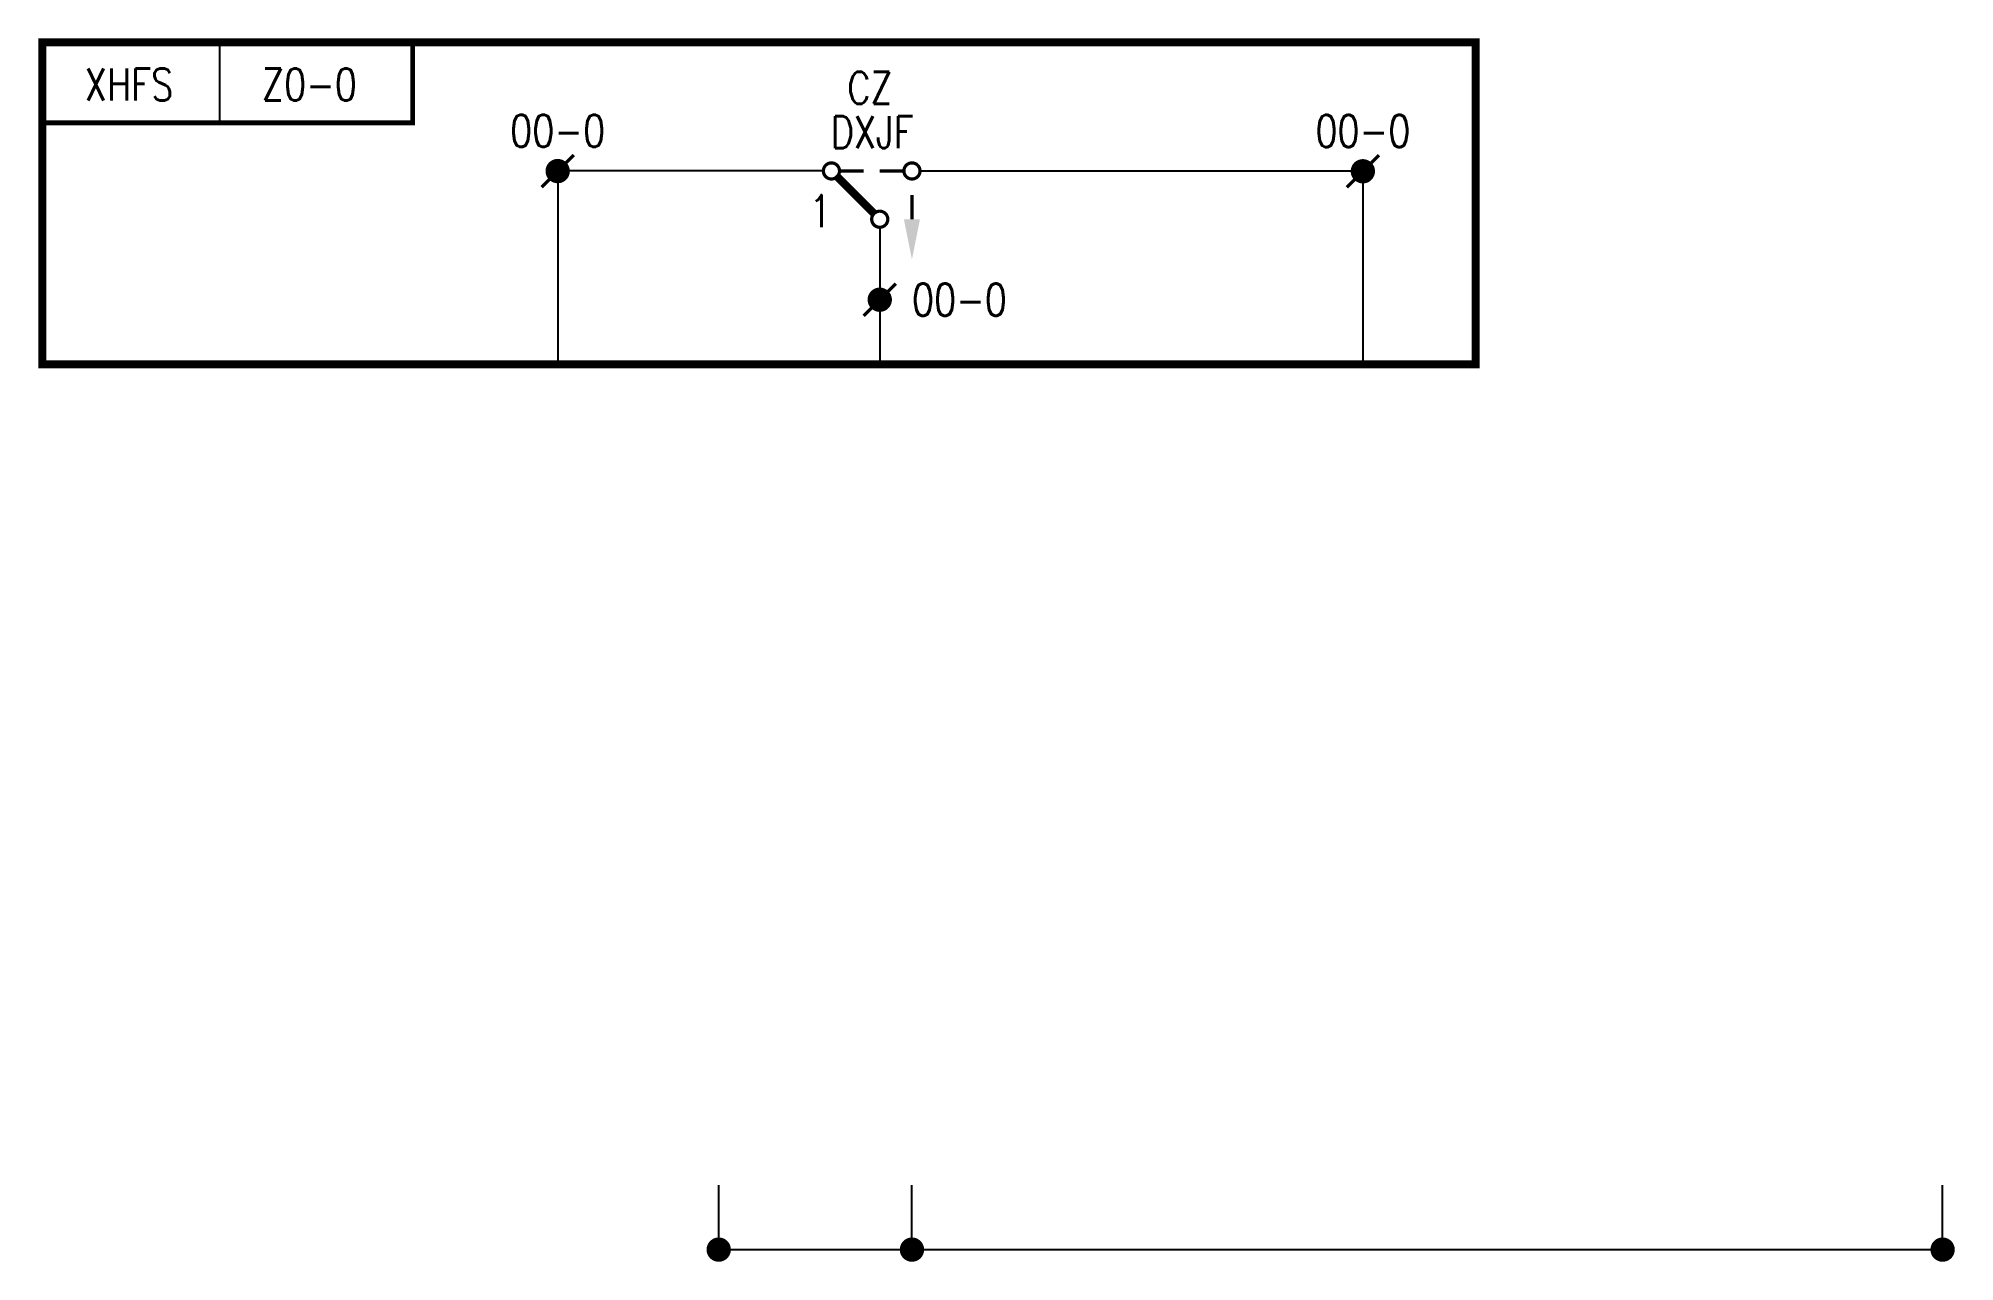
# Model space of a CAD drawing. Header units: millimetres. Extents: x 0 to 119, y -56 to 20.
import ezdxf
from ezdxf.enums import TextEntityAlignment as Align

# ---------------------------------------------------------------- set-up
doc = ezdxf.new("R2010")
doc.units = ezdxf.units.MM
doc.styles.get("Standard").update_dxf_attribs({"font": 'txt.shx', "bigfont": 'hztxt.shx'})

msp = doc.modelspace()

# ---------------------------------------------------------------- linework, layer by layer
for p, q in [((11, 20), (11, 15)), ((48.5, 12.01), (32, 12.01)), ((32, 12), (32, 0)), ((54.5, 12.01), (82, 12.01)), ((82, 11.99), (82, -0.01)), ((52, 8.51), (52, 0.01))]:
    msp.add_line(p, q)
at = {"color": 7}
for p, q in [((42, -55), (42, -51)), ((54, -55), (54, -51)), ((118, -55), (118, -51)), ((42, -55), (54, -55)), ((54, -55), (118, -55))]:
    msp.add_line(p, q, dxfattribs=at)
for points, const_width in [([(0, 0), (0, 20), (89, 20), (89, 0)], 0.5), ([(0, 20), (23, 20), (23, 15), (0, 15)], 0.3)]:
    msp.add_lwpolyline(points, close=True, dxfattribs=dict(const_width=const_width))
for points, const_width in [([(31, 11), (33, 13)], 0.2), ([(81, 10.99), (83, 12.99)], 0.2), ([(49.27, 11.74), (51.64, 9.37)], 0.5), ([(49.5, 12.01), (51, 12.01)], 0.2), ([(52, 12.01), (53.5, 12.01)], 0.2), ([(54, 9.01), (54, 10.51)], 0.2), ([(51, 3.01), (53, 5.01)], 0.2)]:
    msp.add_lwpolyline(points, dxfattribs=dict(const_width=const_width))
at = {"const_width": 0.75}
for points in [[(31.62, 12, 1), (32.38, 12, 1)], [(81.62, 11.99, 1), (82.38, 11.99, 1)], [(51.62, 4.01, 1), (52.38, 4.01, 1)], [(41.62, -55, 1), (42.38, -55, 1)], [(53.62, -55, 1), (54.38, -55, 1)], [(117.62, -55, 1), (118.38, -55, 1)]]:
    msp.add_lwpolyline(points, format="xyb", close=True, dxfattribs=at)
at = {"const_width": 0.2}
for points in [[(49, 12.51, -1), (49, 11.51, -1), (49, 12.51)], [(54, 12.51, -1), (54, 11.51, -1), (54, 12.51)], [(52, 9.51, -1), (52, 8.51, -1), (52, 9.51)]]:
    msp.add_lwpolyline(points, format="xyb", dxfattribs=at)
msp.add_solid([(54.5, 9.01), (53.5, 9.01), (54, 6.51)])

# ---------------------------------------------------------------- texts
at = {"width": 0.8}
msp.add_text('XHFS', height=2, dxfattribs=at).set_placement((2.64, 16.38))
at = {"color": 5, "width": 0.8}
msp.add_text('Z0-0', height=2, dxfattribs=at).set_placement((13.64, 16.38))
at = {"color": 6, "width": 0.8}
msp.add_text('CZ', height=2, dxfattribs=at).set_placement((51.39, 16.17), align=Align.CENTER)
at = {"color": 3, "width": 0.8}
for p in [(32, 13.5), (82, 13.49)]:
    msp.add_text('00-0', height=2, dxfattribs=at).set_placement(p, align=Align.CENTER)
at = {"color": 7, "width": 0.8}
msp.add_text('DXJF', height=2, dxfattribs=at).set_placement((48.96, 13.42))
at = {"width": 0.8}
msp.add_text('1', height=2, dxfattribs=at).set_placement((49, 8.51), align=Align.RIGHT)
at = {"color": 3, "width": 0.8}
msp.add_text('00-0', height=2, dxfattribs=at).set_placement((54, 4.01), align=Align.MIDDLE_LEFT)

doc.saveas('drawing.dxf')
